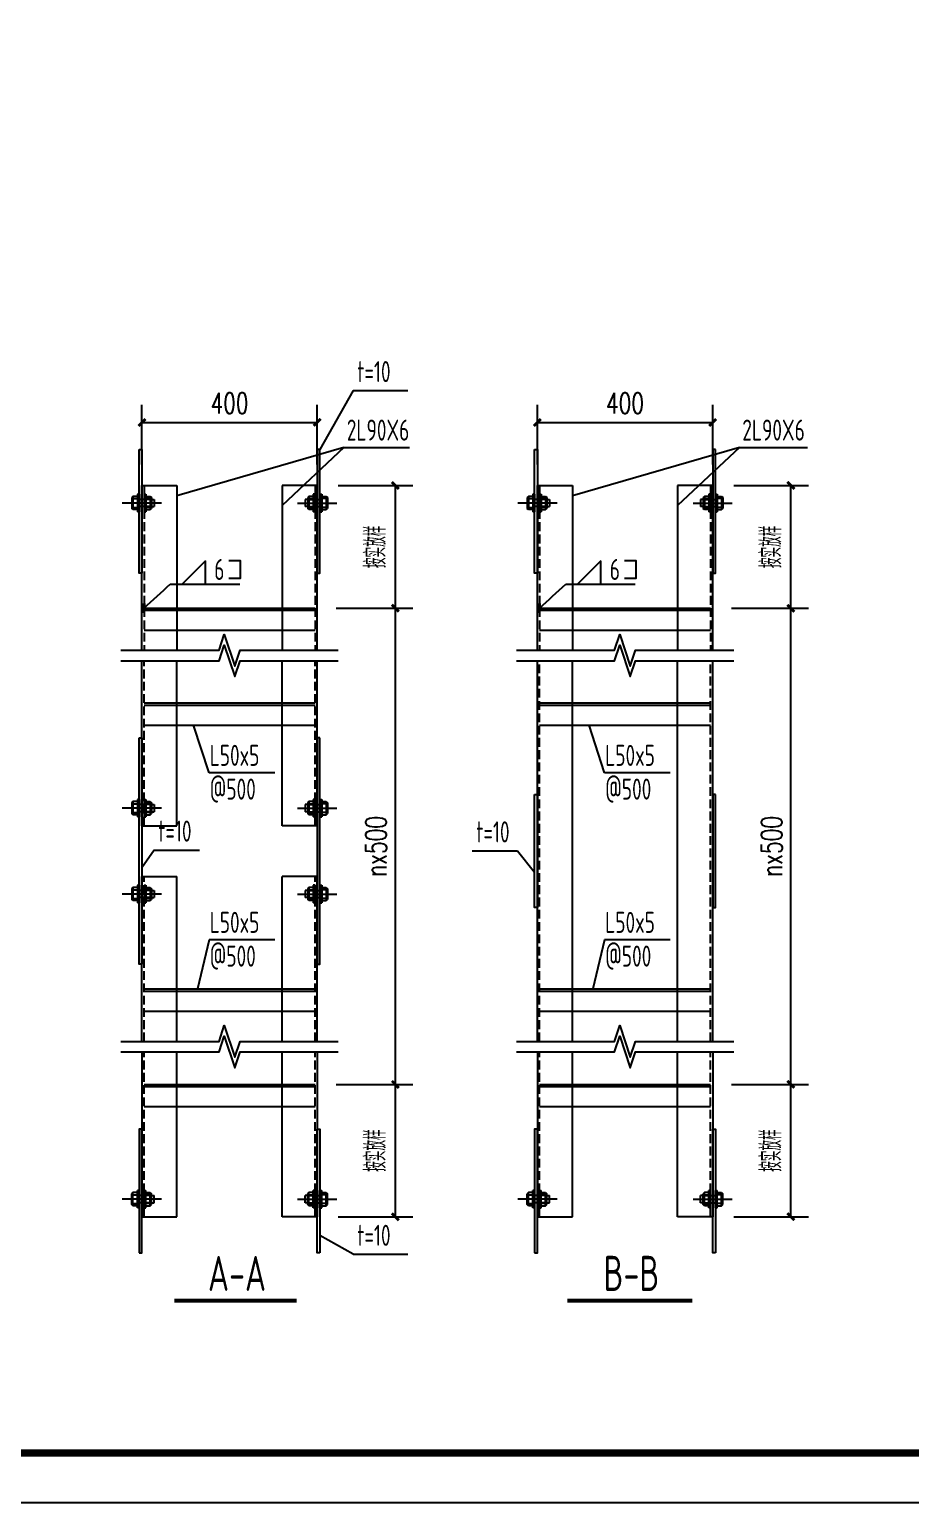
# Model space of a CAD drawing. Extents: x -33967 to 1773478, y -1022458 to -784650.
# Drawn here: x 1042812 to 1067948, y -1022458 to -980458 of the extents above; entities that cross this region are included whole.
import ezdxf
from ezdxf.enums import TextEntityAlignment as Align

# ---------------------------------------------------------------- set-up
doc = ezdxf.new("R2010")
doc.units = 0
doc.header["$LTSCALE"] = 1000
doc.header["$MEASUREMENT"] = 0
doc.linetypes.add('DASH', pattern=[0.35, 0.25, -0.1])
doc.linetypes.add('DOTE', pattern=[2.42, 2, -0.2, 0.02, -0.2])
for name, color, linetype in [('AXIS', 3, 'Continuous'), ('DOTE', 1, 'DOTE'), ('PUB_TITLE', 4, 'Continuous'), ('PZ', 202, 'Continuous'), ('SC', 3, 'Continuous'), ('TEXT', 7, 'Continuous')]:
    doc.layers.add(name, color=color, linetype=linetype)
doc.styles.add('_TCH_DIM_T3', font='SIMPLEX', dxfattribs={"width": 0.705882, "bigfont": 'GBCBIG'})
doc.styles.add('TSSD_Dimension', font='Tssdeng.shx', dxfattribs={"width": 0.8, "bigfont": 'hztxt.shx'})
doc.styles.add('TSSD_Label', font='tssdeng.shx', dxfattribs={"width": 0.7, "bigfont": 'hztxt.shx'})
doc.dimstyles.new('TCH-200-10', dxfattribs={"dimtxt": 595, "dimasz": 200, "dimexe": 500, "dimexo": 600, "dimgap": 252.5, "dimtad": 1, "dimdec": 0, "dimlfac": 0.1, "dimzin": 0, "dimdsep": 46, "dimtxsty": '_TCH_DIM_T3', "dimblk": 'ARCHTICK', "dimcen": 0.09, "dimclrd": 124, "dimclre": 124, "dimclrt": 7, "dimazin": 2, "dimtfac": 1, "dimtdec": 0, "dimtix": 1, "dimtmove": 2, "dimatfit": 3, "dimfxl": 1, "dimtolj": 1, "dimtzin": 0, "dimarcsym": 0})
doc.dimstyles.new('TSSD_200_200', dxfattribs={"dimtxt": 600, "dimasz": 200, "dimexe": 200, "dimexo": 500, "dimgap": 200, "dimtad": 1, "dimdec": 0, "dimzin": 0, "dimdsep": 46, "dimtxsty": 'TSSD_Dimension', "dimblk": 'ARCHTICK', "dimcen": 0, "dimdle": 200, "dimclrt": 7, "dimadec": 0, "dimazin": 0, "dimtfac": 1, "dimtdec": 0, "dimtix": 1, "dimtmove": 2, "dimatfit": 3, "dimldrblk": 'ARCHTICK', "dimfxl": 1, "dimtolj": 1, "dimtzin": 0, "dimarcsym": 0})

# ---------------------------------------------------------------- blocks, each defined once
blk = doc.blocks.new('_ArchTick')
at = {"color": 0, "linetype": 'ByBlock', "const_width": 0.4}
blk.add_lwpolyline([(-0.5, -0.5), (0.5, 0.5)], dxfattribs=at)
blk = doc.blocks.new('*D267')
at = {"layer": 'AXIS', "color": 124, "lineweight": -2, "transparency": 16777216}
for p, q in [((1051560, -1010536), (1053751, -1010536)), ((1053251, -1014310), (1053251, -1010536)), ((1051620, -1014310), (1053751, -1014310))]:
    blk.add_line(p, q, dxfattribs=at)
at = {"layer": 'Defpoints', "color": 0, "transparency": 16777216}
for p in [(1050960, -1010536), (1053251, -1010536), (1051020, -1014310)]:
    blk.add_point(p, dxfattribs=at)
at = {"layer": 'AXIS', "color": 124, "lineweight": -2, "transparency": 16777216, "xscale": 200, "yscale": 200, "zscale": 200}
for p, rotation in [((1053251, -1010536), 90), ((1053251, -1014310), 270)]:
    blk.add_blockref('_ArchTick', p, dxfattribs=dict(at, rotation=rotation))
at = {"layer": 'AXIS', "color": 7, "transparency": 16777216, "insert": (1052681, -1012423), "char_height": 595, "attachment_point": 5, "rotation": 90, "style": '_TCH_DIM_T3'}
blk.add_mtext('\\A1;按实放样', dxfattribs=at)
blk = doc.blocks.new('*D268')
at = {"layer": 'AXIS', "color": 124, "lineweight": -2, "transparency": 16777216}
for p, q in [((1051560, -996960), (1053751, -996960)), ((1053251, -1010536), (1053251, -996960)), ((1051560, -1010536), (1053751, -1010536))]:
    blk.add_line(p, q, dxfattribs=at)
at = {"layer": 'Defpoints', "color": 0, "transparency": 16777216}
for p in [(1050960, -996960), (1053251, -996960), (1050960, -1010536)]:
    blk.add_point(p, dxfattribs=at)
at = {"layer": 'AXIS', "color": 124, "lineweight": -2, "transparency": 16777216, "xscale": 200, "yscale": 200, "zscale": 200}
for p, rotation in [((1053251, -996960), 90), ((1053251, -1010536), 270)]:
    blk.add_blockref('_ArchTick', p, dxfattribs=dict(at, rotation=rotation))
at = {"layer": 'AXIS', "color": 7, "transparency": 16777216, "insert": (1052701, -1003748), "char_height": 595, "attachment_point": 5, "rotation": 90, "style": '_TCH_DIM_T3'}
blk.add_mtext('\\A1;nx500', dxfattribs=at)
blk = doc.blocks.new('*D269')
at = {"layer": 'AXIS', "color": 124, "lineweight": -2, "transparency": 16777216}
for p, q in [((1051620, -993460), (1053751, -993460)), ((1053251, -996960), (1053251, -993460)), ((1051560, -996960), (1053751, -996960))]:
    blk.add_line(p, q, dxfattribs=at)
at = {"layer": 'Defpoints', "color": 0, "transparency": 16777216}
for p in [(1051020, -993460), (1053251, -993460), (1050960, -996960)]:
    blk.add_point(p, dxfattribs=at)
at = {"layer": 'AXIS', "color": 124, "lineweight": -2, "transparency": 16777216, "xscale": 200, "yscale": 200, "zscale": 200}
for p, rotation in [((1053251, -993460), 90), ((1053251, -996960), 270)]:
    blk.add_blockref('_ArchTick', p, dxfattribs=dict(at, rotation=rotation))
at = {"layer": 'AXIS', "color": 7, "transparency": 16777216, "insert": (1052681, -995210), "char_height": 595, "width": 1752.3, "attachment_point": 5, "rotation": 90, "style": '_TCH_DIM_T3'}
blk.add_mtext('\\A1;按实放样', dxfattribs=at)
blk = doc.blocks.new('*D270')
at = {"layer": 'AXIS', "color": 124, "lineweight": -2, "transparency": 16777216}
for p, q in [((1046020, -992860), (1046020, -991164)), ((1051020, -992860), (1051020, -991164)), ((1046020, -991664), (1051020, -991664))]:
    blk.add_line(p, q, dxfattribs=at)
at = {"layer": 'Defpoints', "color": 0, "transparency": 16777216}
for p in [(1051020, -991664), (1046020, -993460), (1051020, -993460)]:
    blk.add_point(p, dxfattribs=at)
at = {"layer": 'AXIS', "color": 124, "lineweight": -2, "transparency": 16777216, "xscale": 200, "yscale": 200, "zscale": 200, "rotation": 180}
blk.add_blockref('_ArchTick', (1046020, -991664), dxfattribs=at)
at = {"layer": 'AXIS', "color": 124, "lineweight": -2, "transparency": 16777216, "xscale": 200, "yscale": 200, "zscale": 200}
blk.add_blockref('_ArchTick', (1051020, -991664), dxfattribs=at)
at = {"layer": 'AXIS', "color": 7, "transparency": 16777216, "insert": (1048520, -991114), "char_height": 595, "attachment_point": 5, "style": '_TCH_DIM_T3'}
blk.add_mtext('\\A1;400', dxfattribs=at)
blk = doc.blocks.new('*D271')
at = {"layer": 'AXIS', "color": 124, "lineweight": -2, "transparency": 16777216}
for p, q in [((1062843, -1010536), (1065034, -1010536)), ((1064534, -1014310), (1064534, -1010536)), ((1062903, -1014310), (1065034, -1014310))]:
    blk.add_line(p, q, dxfattribs=at)
at = {"layer": 'Defpoints', "color": 0, "transparency": 16777216}
for p in [(1062243, -1010536), (1064534, -1010536), (1062303, -1014310)]:
    blk.add_point(p, dxfattribs=at)
at = {"layer": 'AXIS', "color": 124, "lineweight": -2, "transparency": 16777216, "xscale": 200, "yscale": 200, "zscale": 200}
for p, rotation in [((1064534, -1010536), 90), ((1064534, -1014310), 270)]:
    blk.add_blockref('_ArchTick', p, dxfattribs=dict(at, rotation=rotation))
at = {"layer": 'AXIS', "color": 7, "transparency": 16777216, "insert": (1063964, -1012423), "char_height": 595, "attachment_point": 5, "rotation": 90, "style": '_TCH_DIM_T3'}
blk.add_mtext('\\A1;按实放样', dxfattribs=at)
blk = doc.blocks.new('*D272')
at = {"layer": 'AXIS', "color": 124, "lineweight": -2, "transparency": 16777216}
for p, q in [((1062843, -996960), (1065034, -996960)), ((1064534, -1010536), (1064534, -996960)), ((1062843, -1010536), (1065034, -1010536))]:
    blk.add_line(p, q, dxfattribs=at)
at = {"layer": 'Defpoints', "color": 0, "transparency": 16777216}
for p in [(1062243, -996960), (1064534, -996960), (1062243, -1010536)]:
    blk.add_point(p, dxfattribs=at)
at = {"layer": 'AXIS', "color": 124, "lineweight": -2, "transparency": 16777216, "xscale": 200, "yscale": 200, "zscale": 200}
for p, rotation in [((1064534, -996960), 90), ((1064534, -1010536), 270)]:
    blk.add_blockref('_ArchTick', p, dxfattribs=dict(at, rotation=rotation))
at = {"layer": 'AXIS', "color": 7, "transparency": 16777216, "insert": (1063984, -1003748), "char_height": 595, "attachment_point": 5, "rotation": 90, "style": '_TCH_DIM_T3'}
blk.add_mtext('\\A1;nx500', dxfattribs=at)
blk = doc.blocks.new('*D273')
at = {"layer": 'AXIS', "color": 124, "lineweight": -2, "transparency": 16777216}
for p, q in [((1062903, -993460), (1065034, -993460)), ((1064534, -996960), (1064534, -993460)), ((1062843, -996960), (1065034, -996960))]:
    blk.add_line(p, q, dxfattribs=at)
at = {"layer": 'Defpoints', "color": 0, "transparency": 16777216}
for p in [(1062303, -993460), (1064534, -993460), (1062243, -996960)]:
    blk.add_point(p, dxfattribs=at)
at = {"layer": 'AXIS', "color": 124, "lineweight": -2, "transparency": 16777216, "xscale": 200, "yscale": 200, "zscale": 200}
for p, rotation in [((1064534, -993460), 90), ((1064534, -996960), 270)]:
    blk.add_blockref('_ArchTick', p, dxfattribs=dict(at, rotation=rotation))
at = {"layer": 'AXIS', "color": 7, "transparency": 16777216, "insert": (1063964, -995210), "char_height": 595, "width": 1752.3, "attachment_point": 5, "rotation": 90, "style": '_TCH_DIM_T3'}
blk.add_mtext('\\A1;按实放样', dxfattribs=at)
blk = doc.blocks.new('*D274')
at = {"layer": 'AXIS', "color": 124, "lineweight": -2, "transparency": 16777216}
for p, q in [((1057303, -992860), (1057303, -991164)), ((1062303, -992860), (1062303, -991164)), ((1057303, -991664), (1062303, -991664))]:
    blk.add_line(p, q, dxfattribs=at)
at = {"layer": 'Defpoints', "color": 0, "transparency": 16777216}
for p in [(1062303, -991664), (1057303, -993460), (1062303, -993460)]:
    blk.add_point(p, dxfattribs=at)
at = {"layer": 'AXIS', "color": 124, "lineweight": -2, "transparency": 16777216, "xscale": 200, "yscale": 200, "zscale": 200, "rotation": 180}
blk.add_blockref('_ArchTick', (1057303, -991664), dxfattribs=at)
at = {"layer": 'AXIS', "color": 124, "lineweight": -2, "transparency": 16777216, "xscale": 200, "yscale": 200, "zscale": 200}
blk.add_blockref('_ArchTick', (1062303, -991664), dxfattribs=at)
at = {"layer": 'AXIS', "color": 7, "transparency": 16777216, "insert": (1059803, -991114), "char_height": 595, "attachment_point": 5, "style": '_TCH_DIM_T3'}
blk.add_mtext('\\A1;400', dxfattribs=at)

msp = doc.modelspace()

# ---------------------------------------------------------------- linework, layer by layer
at = {"color": 3, "const_width": 117.6}
for points in [[(1046941.5, -1016703.7), (1050437, -1016703.7)], [(1058152.7, -1016703.7), (1061719.9, -1016703.7)]]:
    msp.add_lwpolyline(points, dxfattribs=at)
at = {"layer": 'AXIS'}
for p, q in [((1052046.3, -990753.5), (1051100.3, -992435)), ((1052046.3, -990753.5), (1053610, -990753.5)), ((1051783.7, -992380.2), (1047020.3, -993755.6)), ((1051783.7, -992380.2), (1050020.3, -994033)), ((1051783.7, -992380.2), (1053658.1, -992380.2)), ((1063066.6, -992380.2), (1058303.2, -993755.6)), ((1063066.6, -992380.2), (1061303.2, -994033)), ((1063066.6, -992380.2), (1065009.1, -992380.2)), ((1045890.3, -993709.9), (1045890.3, -994209.9)), ((1045940.3, -993709.9), (1045890.3, -993709.9)), ((1045940.3, -993709.9), (1045940.3, -994209.9)), ((1046080.3, -993709.9), (1046130.3, -993709.9)), ((1046080.3, -993709.9), (1046080.3, -994209.9)), ((1046130.3, -993709.9), (1046130.3, -994209.9)), ((1050910.3, -993709.9), (1050910.3, -994209.9)), ((1050960.3, -993709.9), (1050910.3, -993709.9)), ((1050960.3, -993709.9), (1050960.3, -994209.9)), ((1051100.3, -993709.9), (1051150.3, -993709.9)), ((1051100.3, -993709.9), (1051100.3, -994209.9)), ((1051150.3, -993709.9), (1051150.3, -994209.9)), ((1057173.2, -993709.9), (1057173.2, -994209.9)), ((1057223.2, -993709.9), (1057173.2, -993709.9)), ((1057223.2, -993709.9), (1057223.2, -994209.9)), ((1057363.2, -993709.9), (1057413.2, -993709.9)), ((1057363.2, -993709.9), (1057363.2, -994209.9)), ((1057413.2, -993709.9), (1057413.2, -994209.9)), ((1062193.2, -993709.9), (1062193.2, -994209.9)), ((1062243.2, -993709.9), (1062193.2, -993709.9)), ((1062243.2, -993709.9), (1062243.2, -994209.9)), ((1062383.2, -993709.9), (1062433.2, -993709.9)), ((1062383.2, -993709.9), (1062383.2, -994209.9)), ((1062433.2, -993709.9), (1062433.2, -994209.9)), ((1045765.3, -993772.4), (1045729.9, -993807.7)), ((1045729.9, -993807.7), (1045729.9, -994112)), ((1045765.3, -994147.4), (1045729.9, -994112)), ((1045765.3, -993772.4), (1045765.3, -994147.4)), ((1045890.3, -993772.4), (1045765.3, -993772.4)), ((1045765.3, -993834.9), (1045890.3, -993834.9)), ((1045765.3, -994084.9), (1045890.3, -994084.9)), ((1046290.6, -993857.7), (1045890.3, -993857.7)), ((1046290.6, -994062), (1045890.3, -994062)), ((1046130.3, -993772.4), (1046255.3, -993772.4)), ((1046255.3, -993834.9), (1046130.3, -993834.9)), ((1046255.3, -994084.9), (1046130.3, -994084.9)), ((1046255.3, -993772.4), (1046290.6, -993807.7)), ((1046255.3, -993772.4), (1046255.3, -994147.4)), ((1046255.3, -994147.4), (1046290.6, -994112)), ((1046290.6, -993807.7), (1046290.6, -994112)), ((1046290.6, -993857.7), (1046365.6, -993857.7)), ((1046290.6, -994062), (1046365.6, -994062)), ((1046365.6, -993857.7), (1046365.6, -994062)), ((1050674.9, -993857.7), (1050674.9, -994062)), ((1050749.9, -993857.7), (1050674.9, -993857.7)), ((1050749.9, -994062), (1050674.9, -994062)), ((1050785.3, -993772.4), (1050749.9, -993807.7)), ((1050749.9, -993807.7), (1050749.9, -994112)), ((1050749.9, -993857.7), (1051150.3, -993857.7)), ((1050749.9, -994062), (1051150.3, -994062)), ((1050785.3, -994147.4), (1050749.9, -994112)), ((1050785.3, -993772.4), (1050785.3, -994147.4)), ((1050910.3, -993772.4), (1050785.3, -993772.4)), ((1050785.3, -993834.9), (1050910.3, -993834.9)), ((1050785.3, -994084.9), (1050910.3, -994084.9)), ((1051150.3, -993772.4), (1051275.3, -993772.4)), ((1051275.3, -993834.9), (1051150.3, -993834.9)), ((1051275.3, -994084.9), (1051150.3, -994084.9)), ((1051275.3, -993772.4), (1051310.6, -993807.7)), ((1051275.3, -993772.4), (1051275.3, -994147.4)), ((1051275.3, -994147.4), (1051310.6, -994112)), ((1051310.6, -993807.7), (1051310.6, -994112)), ((1057048.2, -993772.4), (1057012.9, -993807.7)), ((1057012.9, -993807.7), (1057012.9, -994112)), ((1057048.2, -994147.4), (1057012.9, -994112)), ((1057048.2, -993772.4), (1057048.2, -994147.4)), ((1057173.2, -993772.4), (1057048.2, -993772.4)), ((1057048.2, -993834.9), (1057173.2, -993834.9)), ((1057048.2, -994084.9), (1057173.2, -994084.9)), ((1057573.6, -993857.7), (1057173.2, -993857.7)), ((1057573.6, -994062), (1057173.2, -994062)), ((1057413.2, -993772.4), (1057538.2, -993772.4)), ((1057538.2, -993834.9), (1057413.2, -993834.9)), ((1057538.2, -994084.9), (1057413.2, -994084.9)), ((1057538.2, -993772.4), (1057573.6, -993807.7)), ((1057538.2, -993772.4), (1057538.2, -994147.4)), ((1057538.2, -994147.4), (1057573.6, -994112)), ((1057573.6, -993807.7), (1057573.6, -994112)), ((1057573.6, -993857.7), (1057648.6, -993857.7)), ((1057573.6, -994062), (1057648.6, -994062)), ((1057648.6, -993857.7), (1057648.6, -994062)), ((1061957.9, -993857.7), (1061957.9, -994062)), ((1062032.9, -993857.7), (1061957.9, -993857.7)), ((1062032.9, -994062), (1061957.9, -994062)), ((1062068.2, -993772.4), (1062032.9, -993807.7)), ((1062032.9, -993807.7), (1062032.9, -994112)), ((1062032.9, -993857.7), (1062433.2, -993857.7)), ((1062032.9, -994062), (1062433.2, -994062)), ((1062068.2, -994147.4), (1062032.9, -994112)), ((1062068.2, -993772.4), (1062068.2, -994147.4)), ((1062193.2, -993772.4), (1062068.2, -993772.4)), ((1062068.2, -993834.9), (1062193.2, -993834.9)), ((1062068.2, -994084.9), (1062193.2, -994084.9)), ((1062433.2, -993772.4), (1062558.2, -993772.4)), ((1062558.2, -993834.9), (1062433.2, -993834.9)), ((1062558.2, -994084.9), (1062433.2, -994084.9)), ((1062558.2, -993772.4), (1062593.6, -993807.7)), ((1062558.2, -993772.4), (1062558.2, -994147.4)), ((1062558.2, -994147.4), (1062593.6, -994112)), ((1062593.6, -993807.7), (1062593.6, -994112)), ((1045890.3, -994147.4), (1045765.3, -994147.4)), ((1045940.3, -994209.9), (1045890.3, -994209.9)), ((1046080.3, -994209.9), (1046130.3, -994209.9)), ((1046130.3, -994147.4), (1046255.3, -994147.4)), ((1050910.3, -994147.4), (1050785.3, -994147.4)), ((1050960.3, -994209.9), (1050910.3, -994209.9)), ((1051100.3, -994209.9), (1051150.3, -994209.9)), ((1051150.3, -994147.4), (1051275.3, -994147.4)), ((1057173.2, -994147.4), (1057048.2, -994147.4)), ((1057223.2, -994209.9), (1057173.2, -994209.9)), ((1057363.2, -994209.9), (1057413.2, -994209.9)), ((1057413.2, -994147.4), (1057538.2, -994147.4)), ((1062193.2, -994147.4), (1062068.2, -994147.4)), ((1062243.2, -994209.9), (1062193.2, -994209.9)), ((1062383.2, -994209.9), (1062433.2, -994209.9)), ((1062433.2, -994147.4), (1062558.2, -994147.4)), ((1047833.8, -995605.6), (1047167.2, -996272.2)), ((1047833.8, -996272.2), (1047833.8, -995605.6)), ((1059116.8, -995605.6), (1058450.1, -996272.2)), ((1059116.8, -996272.2), (1059116.8, -995605.6)), ((1046829.4, -996272.2), (1048810.3, -996272.2)), ((1058112.3, -996272.2), (1060093.2, -996272.2)), ((1047935.4, -1001654.5), (1047493.5, -1000289.9)), ((1059218.3, -1001654.5), (1058776.4, -1000289.9)), ((1049810.2, -1001654.5), (1047935.4, -1001654.5)), ((1061093.1, -1001654.5), (1059218.3, -1001654.5)), ((1045765.3, -1002472.4), (1045729.9, -1002507.7)), ((1045729.9, -1002507.7), (1045729.9, -1002812)), ((1045765.3, -1002472.4), (1045765.3, -1002847.4)), ((1045890.3, -1002472.4), (1045765.3, -1002472.4)), ((1045765.3, -1002534.9), (1045890.3, -1002534.9)), ((1045890.3, -1002409.9), (1045890.3, -1002909.9)), ((1045940.3, -1002409.9), (1045890.3, -1002409.9)), ((1045940.3, -1002409.9), (1045940.3, -1002909.9)), ((1046080.3, -1002409.9), (1046130.3, -1002409.9)), ((1046080.3, -1002409.9), (1046080.3, -1002909.9)), ((1046130.3, -1002409.9), (1046130.3, -1002909.9)), ((1046130.3, -1002472.4), (1046255.3, -1002472.4)), ((1046255.3, -1002534.9), (1046130.3, -1002534.9)), ((1046255.3, -1002472.4), (1046290.6, -1002507.7)), ((1046255.3, -1002472.4), (1046255.3, -1002847.4)), ((1046290.6, -1002507.7), (1046290.6, -1002812)), ((1050785.3, -1002472.4), (1050749.9, -1002507.7)), ((1050749.9, -1002507.7), (1050749.9, -1002812)), ((1050785.3, -1002472.4), (1050785.3, -1002847.4)), ((1050910.3, -1002472.4), (1050785.3, -1002472.4)), ((1050785.3, -1002534.9), (1050910.3, -1002534.9)), ((1050910.3, -1002409.9), (1050910.3, -1002909.9)), ((1050960.3, -1002409.9), (1050910.3, -1002409.9)), ((1050960.3, -1002409.9), (1050960.3, -1002909.9)), ((1051100.3, -1002409.9), (1051150.3, -1002409.9)), ((1051100.3, -1002409.9), (1051100.3, -1002909.9)), ((1051150.3, -1002409.9), (1051150.3, -1002909.9)), ((1051150.3, -1002472.4), (1051275.3, -1002472.4)), ((1051275.3, -1002534.9), (1051150.3, -1002534.9)), ((1051275.3, -1002472.4), (1051310.6, -1002507.7)), ((1051275.3, -1002472.4), (1051275.3, -1002847.4)), ((1051310.6, -1002507.7), (1051310.6, -1002812)), ((1045765.3, -1002847.4), (1045729.9, -1002812)), ((1045765.3, -1002784.9), (1045890.3, -1002784.9)), ((1045890.3, -1002847.4), (1045765.3, -1002847.4)), ((1046290.6, -1002557.7), (1045890.3, -1002557.7)), ((1046290.6, -1002762), (1045890.3, -1002762)), ((1045940.3, -1002909.9), (1045890.3, -1002909.9)), ((1046080.3, -1002909.9), (1046130.3, -1002909.9)), ((1046255.3, -1002784.9), (1046130.3, -1002784.9)), ((1046130.3, -1002847.4), (1046255.3, -1002847.4)), ((1046255.3, -1002847.4), (1046290.6, -1002812)), ((1046290.6, -1002557.7), (1046365.6, -1002557.7)), ((1046290.6, -1002762), (1046365.6, -1002762)), ((1046365.6, -1002557.7), (1046365.6, -1002762)), ((1050674.9, -1002557.7), (1050674.9, -1002762)), ((1050749.9, -1002557.7), (1050674.9, -1002557.7)), ((1050749.9, -1002762), (1050674.9, -1002762)), ((1050749.9, -1002557.7), (1051150.3, -1002557.7)), ((1050749.9, -1002762), (1051150.3, -1002762)), ((1050785.3, -1002847.4), (1050749.9, -1002812)), ((1050785.3, -1002784.9), (1050910.3, -1002784.9)), ((1050910.3, -1002847.4), (1050785.3, -1002847.4)), ((1050960.3, -1002909.9), (1050910.3, -1002909.9)), ((1051100.3, -1002909.9), (1051150.3, -1002909.9)), ((1051275.3, -1002784.9), (1051150.3, -1002784.9)), ((1051150.3, -1002847.4), (1051275.3, -1002847.4)), ((1051275.3, -1002847.4), (1051310.6, -1002812)), ((1046368.7, -1003854.8), (1046020.3, -1004361.5)), ((1046368.7, -1003854.8), (1047662.5, -1003854.8)), ((1055441.3, -1003877.1), (1056735, -1003877.1)), ((1056735, -1003877.1), (1057223.2, -1004482.5)), ((1045765.3, -1004922.2), (1045729.9, -1004957.6)), ((1045729.9, -1004957.6), (1045729.9, -1005261.9)), ((1045765.3, -1004922.2), (1045765.3, -1005297.2)), ((1045890.3, -1004922.2), (1045765.3, -1004922.2)), ((1045765.3, -1004984.7), (1045890.3, -1004984.7)), ((1045890.3, -1004859.7), (1045890.3, -1005359.7)), ((1045940.3, -1004859.7), (1045890.3, -1004859.7)), ((1046290.6, -1005007.6), (1045890.3, -1005007.6)), ((1045940.3, -1004859.7), (1045940.3, -1005359.7)), ((1046080.3, -1004859.7), (1046130.3, -1004859.7)), ((1046080.3, -1004859.7), (1046080.3, -1005359.7)), ((1046130.3, -1004859.7), (1046130.3, -1005359.7)), ((1046130.3, -1004922.2), (1046255.3, -1004922.2)), ((1046255.3, -1004984.7), (1046130.3, -1004984.7)), ((1046255.3, -1004922.2), (1046290.6, -1004957.6)), ((1046255.3, -1004922.2), (1046255.3, -1005297.2)), ((1046290.6, -1004957.6), (1046290.6, -1005261.9)), ((1046290.6, -1005007.6), (1046365.6, -1005007.6)), ((1046365.6, -1005007.6), (1046365.6, -1005211.9)), ((1050674.9, -1005007.6), (1050674.9, -1005211.9)), ((1050749.9, -1005007.6), (1050674.9, -1005007.6)), ((1050785.3, -1004922.2), (1050749.9, -1004957.6)), ((1050749.9, -1004957.6), (1050749.9, -1005261.9)), ((1050749.9, -1005007.6), (1051150.3, -1005007.6)), ((1050785.3, -1004922.2), (1050785.3, -1005297.2)), ((1050910.3, -1004922.2), (1050785.3, -1004922.2)), ((1050785.3, -1004984.7), (1050910.3, -1004984.7)), ((1050910.3, -1004859.7), (1050910.3, -1005359.7)), ((1050960.3, -1004859.7), (1050910.3, -1004859.7)), ((1050960.3, -1004859.7), (1050960.3, -1005359.7)), ((1051100.3, -1004859.7), (1051150.3, -1004859.7)), ((1051100.3, -1004859.7), (1051100.3, -1005359.7)), ((1051150.3, -1004859.7), (1051150.3, -1005359.7)), ((1051150.3, -1004922.2), (1051275.3, -1004922.2)), ((1051275.3, -1004984.7), (1051150.3, -1004984.7)), ((1051275.3, -1004922.2), (1051310.6, -1004957.6)), ((1051275.3, -1004922.2), (1051275.3, -1005297.2)), ((1051310.6, -1004957.6), (1051310.6, -1005261.9)), ((1045765.3, -1005297.2), (1045729.9, -1005261.9)), ((1045765.3, -1005234.7), (1045890.3, -1005234.7)), ((1045890.3, -1005297.2), (1045765.3, -1005297.2)), ((1046290.6, -1005211.9), (1045890.3, -1005211.9)), ((1045940.3, -1005359.7), (1045890.3, -1005359.7)), ((1046080.3, -1005359.7), (1046130.3, -1005359.7)), ((1046255.3, -1005234.7), (1046130.3, -1005234.7)), ((1046130.3, -1005297.2), (1046255.3, -1005297.2)), ((1046255.3, -1005297.2), (1046290.6, -1005261.9)), ((1046290.6, -1005211.9), (1046365.6, -1005211.9)), ((1050749.9, -1005211.9), (1050674.9, -1005211.9)), ((1050749.9, -1005211.9), (1051150.3, -1005211.9)), ((1050785.3, -1005297.2), (1050749.9, -1005261.9)), ((1050785.3, -1005234.7), (1050910.3, -1005234.7)), ((1050910.3, -1005297.2), (1050785.3, -1005297.2)), ((1050960.3, -1005359.7), (1050910.3, -1005359.7)), ((1051100.3, -1005359.7), (1051150.3, -1005359.7)), ((1051275.3, -1005234.7), (1051150.3, -1005234.7)), ((1051150.3, -1005297.2), (1051275.3, -1005297.2)), ((1051275.3, -1005297.2), (1051310.6, -1005261.9)), ((1047935.4, -1006416), (1047603.1, -1007814.5)), ((1049810.2, -1006416), (1047935.4, -1006416)), ((1059218.3, -1006416), (1058886, -1007814.5)), ((1061093.1, -1006416), (1059218.3, -1006416)), ((1045765.3, -1013622.2), (1045729.9, -1013657.6)), ((1045729.9, -1013961.9), (1045729.9, -1013657.6)), ((1045765.3, -1013997.2), (1045765.3, -1013622.2)), ((1045890.3, -1013622.2), (1045765.3, -1013622.2)), ((1045765.3, -1013684.7), (1045890.3, -1013684.7)), ((1045890.3, -1014059.7), (1045890.3, -1013559.7)), ((1045940.3, -1013559.7), (1045890.3, -1013559.7)), ((1046290.6, -1013707.6), (1045890.3, -1013707.6)), ((1045940.3, -1014059.7), (1045940.3, -1013559.7)), ((1046080.3, -1013559.7), (1046130.3, -1013559.7)), ((1046080.3, -1014059.7), (1046080.3, -1013559.7)), ((1046130.3, -1014059.7), (1046130.3, -1013559.7)), ((1046130.3, -1013622.2), (1046255.3, -1013622.2)), ((1046255.3, -1013684.7), (1046130.3, -1013684.7)), ((1046255.3, -1013622.2), (1046290.6, -1013657.6)), ((1046255.3, -1013997.2), (1046255.3, -1013622.2)), ((1046290.6, -1013961.9), (1046290.6, -1013657.6)), ((1046290.6, -1013707.6), (1046365.6, -1013707.6)), ((1046365.6, -1013911.9), (1046365.6, -1013707.6)), ((1050674.9, -1013911.9), (1050674.9, -1013707.6)), ((1050749.9, -1013707.6), (1050674.9, -1013707.6)), ((1050785.3, -1013622.2), (1050749.9, -1013657.6)), ((1050749.9, -1013961.9), (1050749.9, -1013657.6)), ((1050749.9, -1013707.6), (1051150.3, -1013707.6)), ((1050785.3, -1013997.2), (1050785.3, -1013622.2)), ((1050910.3, -1013622.2), (1050785.3, -1013622.2)), ((1050785.3, -1013684.7), (1050910.3, -1013684.7)), ((1050910.3, -1014059.7), (1050910.3, -1013559.7)), ((1050960.3, -1013559.7), (1050910.3, -1013559.7)), ((1050960.3, -1014059.7), (1050960.3, -1013559.7)), ((1051100.3, -1013559.7), (1051150.3, -1013559.7)), ((1051100.3, -1014059.7), (1051100.3, -1013559.7)), ((1051150.3, -1014059.7), (1051150.3, -1013559.7)), ((1051150.3, -1013622.2), (1051275.3, -1013622.2)), ((1051275.3, -1013684.7), (1051150.3, -1013684.7)), ((1051275.3, -1013622.2), (1051310.6, -1013657.6)), ((1051275.3, -1013997.2), (1051275.3, -1013622.2)), ((1051310.6, -1013961.9), (1051310.6, -1013657.6)), ((1057048.2, -1013622.2), (1057012.9, -1013657.6)), ((1057012.9, -1013961.9), (1057012.9, -1013657.6)), ((1057048.2, -1013997.2), (1057048.2, -1013622.2)), ((1057173.2, -1013622.2), (1057048.2, -1013622.2)), ((1057048.2, -1013684.7), (1057173.2, -1013684.7)), ((1057173.2, -1014059.7), (1057173.2, -1013559.7)), ((1057223.2, -1013559.7), (1057173.2, -1013559.7)), ((1057573.6, -1013707.6), (1057173.2, -1013707.6)), ((1057223.2, -1014059.7), (1057223.2, -1013559.7)), ((1057363.2, -1013559.7), (1057413.2, -1013559.7)), ((1057363.2, -1014059.7), (1057363.2, -1013559.7)), ((1057413.2, -1014059.7), (1057413.2, -1013559.7)), ((1057413.2, -1013622.2), (1057538.2, -1013622.2)), ((1057538.2, -1013684.7), (1057413.2, -1013684.7)), ((1057538.2, -1013622.2), (1057573.6, -1013657.6)), ((1057538.2, -1013997.2), (1057538.2, -1013622.2)), ((1057573.6, -1013961.9), (1057573.6, -1013657.6)), ((1057573.6, -1013707.6), (1057648.6, -1013707.6)), ((1057648.6, -1013911.9), (1057648.6, -1013707.6)), ((1061957.9, -1013911.9), (1061957.9, -1013707.6)), ((1062032.9, -1013707.6), (1061957.9, -1013707.6)), ((1062068.2, -1013622.2), (1062032.9, -1013657.6)), ((1062032.9, -1013961.9), (1062032.9, -1013657.6)), ((1062032.9, -1013707.6), (1062433.2, -1013707.6)), ((1062068.2, -1013997.2), (1062068.2, -1013622.2)), ((1062193.2, -1013622.2), (1062068.2, -1013622.2)), ((1062068.2, -1013684.7), (1062193.2, -1013684.7)), ((1062193.2, -1014059.7), (1062193.2, -1013559.7)), ((1062243.2, -1013559.7), (1062193.2, -1013559.7)), ((1062243.2, -1014059.7), (1062243.2, -1013559.7)), ((1062383.2, -1013559.7), (1062433.2, -1013559.7)), ((1062383.2, -1014059.7), (1062383.2, -1013559.7)), ((1062433.2, -1014059.7), (1062433.2, -1013559.7)), ((1062433.2, -1013622.2), (1062558.2, -1013622.2)), ((1062558.2, -1013684.7), (1062433.2, -1013684.7)), ((1062558.2, -1013622.2), (1062593.6, -1013657.6)), ((1062558.2, -1013997.2), (1062558.2, -1013622.2)), ((1062593.6, -1013961.9), (1062593.6, -1013657.6)), ((1045765.3, -1013997.2), (1045729.9, -1013961.9)), ((1045765.3, -1013934.7), (1045890.3, -1013934.7)), ((1045890.3, -1013997.2), (1045765.3, -1013997.2)), ((1046290.6, -1013911.9), (1045890.3, -1013911.9)), ((1045940.3, -1014059.7), (1045890.3, -1014059.7)), ((1046080.3, -1014059.7), (1046130.3, -1014059.7)), ((1046255.3, -1013934.7), (1046130.3, -1013934.7)), ((1046130.3, -1013997.2), (1046255.3, -1013997.2)), ((1046255.3, -1013997.2), (1046290.6, -1013961.9)), ((1046290.6, -1013911.9), (1046365.6, -1013911.9)), ((1050749.9, -1013911.9), (1050674.9, -1013911.9)), ((1050749.9, -1013911.9), (1051150.3, -1013911.9)), ((1050785.3, -1013997.2), (1050749.9, -1013961.9)), ((1050785.3, -1013934.7), (1050910.3, -1013934.7)), ((1050910.3, -1013997.2), (1050785.3, -1013997.2)), ((1050960.3, -1014059.7), (1050910.3, -1014059.7)), ((1051100.3, -1014059.7), (1051150.3, -1014059.7)), ((1051275.3, -1013934.7), (1051150.3, -1013934.7)), ((1051150.3, -1013997.2), (1051275.3, -1013997.2)), ((1051275.3, -1013997.2), (1051310.6, -1013961.9)), ((1057048.2, -1013997.2), (1057012.9, -1013961.9)), ((1057048.2, -1013934.7), (1057173.2, -1013934.7)), ((1057173.2, -1013997.2), (1057048.2, -1013997.2)), ((1057573.6, -1013911.9), (1057173.2, -1013911.9)), ((1057223.2, -1014059.7), (1057173.2, -1014059.7)), ((1057363.2, -1014059.7), (1057413.2, -1014059.7)), ((1057538.2, -1013934.7), (1057413.2, -1013934.7)), ((1057413.2, -1013997.2), (1057538.2, -1013997.2)), ((1057538.2, -1013997.2), (1057573.6, -1013961.9)), ((1057573.6, -1013911.9), (1057648.6, -1013911.9)), ((1062032.9, -1013911.9), (1061957.9, -1013911.9)), ((1062032.9, -1013911.9), (1062433.2, -1013911.9)), ((1062068.2, -1013997.2), (1062032.9, -1013961.9)), ((1062068.2, -1013934.7), (1062193.2, -1013934.7)), ((1062193.2, -1013997.2), (1062068.2, -1013997.2)), ((1062243.2, -1014059.7), (1062193.2, -1014059.7)), ((1062383.2, -1014059.7), (1062433.2, -1014059.7)), ((1062558.2, -1013934.7), (1062433.2, -1013934.7)), ((1062433.2, -1013997.2), (1062558.2, -1013997.2)), ((1062558.2, -1013997.2), (1062593.6, -1013961.9)), ((1052046.3, -1015378.8), (1051100.3, -1014842)), ((1052046.3, -1015378.8), (1053610, -1015378.8))]:
    msp.add_line(p, q, dxfattribs=at)
for points in [[(1048500.5, -996105.6), (1048833.8, -996105.6), (1048833.8, -995605.6), (1048500.5, -995605.6)], [(1059783.4, -996105.6), (1060116.8, -996105.6), (1060116.8, -995605.6), (1059783.4, -995605.6)], [(1045420.3, -998159.9), (1048220.3, -998159.9), (1048370.3, -997709.9), (1048670.3, -998609.9), (1048820.3, -998159.9), (1051620.3, -998159.9)], [(1056703.2, -998159.9), (1059503.2, -998159.9), (1059653.2, -997709.9), (1059953.2, -998609.9), (1060103.2, -998159.9), (1062903.2, -998159.9)], [(1045420.3, -998459.9), (1048220.3, -998459.9), (1048370.3, -998009.9), (1048670.3, -998909.9), (1048820.3, -998459.9), (1051620.3, -998459.9)], [(1056703.2, -998459.9), (1059503.2, -998459.9), (1059653.2, -998009.9), (1059953.2, -998909.9), (1060103.2, -998459.9), (1062903.2, -998459.9)], [(1045420.3, -1009309.7), (1048220.3, -1009309.7), (1048370.3, -1008859.7), (1048670.3, -1009759.7), (1048820.3, -1009309.7), (1051620.3, -1009309.7)], [(1045420.3, -1009609.7), (1048220.3, -1009609.7), (1048370.3, -1009159.7), (1048670.3, -1010059.7), (1048820.3, -1009609.7), (1051620.3, -1009609.7)], [(1056703.2, -1009309.7), (1059503.2, -1009309.7), (1059653.2, -1008859.7), (1059953.2, -1009759.7), (1060103.2, -1009309.7), (1062903.2, -1009309.7)], [(1056703.2, -1009609.7), (1059503.2, -1009609.7), (1059653.2, -1009159.7), (1059953.2, -1010059.7), (1060103.2, -1009609.7), (1062903.2, -1009609.7)]]:
    msp.add_lwpolyline(points, dxfattribs=at)
at = {"layer": 'DOTE'}
for p, q in [((1046580.3, -993959.9), (1045460.3, -993959.9)), ((1050460.3, -993959.9), (1051580.3, -993959.9)), ((1057863.2, -993959.9), (1056743.2, -993959.9)), ((1061743.2, -993959.9), (1062863.2, -993959.9)), ((1046580.3, -1002659.9), (1045460.3, -1002659.9)), ((1050460.3, -1002659.9), (1051580.3, -1002659.9)), ((1046580.3, -1005109.7), (1045460.3, -1005109.7)), ((1050460.3, -1005109.7), (1051580.3, -1005109.7)), ((1046580.3, -1013809.7), (1045460.3, -1013809.7)), ((1050460.3, -1013809.7), (1051580.3, -1013809.7)), ((1057863.2, -1013809.7), (1056743.2, -1013809.7)), ((1061743.2, -1013809.7), (1062863.2, -1013809.7))]:
    msp.add_line(p, q, dxfattribs=at)
at = {"layer": 'PUB_TITLE'}
msp.add_lwpolyline([(1012492.1, -1022458.4), (1131292.1, -1022458.4), (1131292.1, -938458.4), (1012492.1, -938458.4)], close=True, dxfattribs=at)
at = {"layer": 'PUB_TITLE', "const_width": 212.1}
msp.add_lwpolyline([(1015312.4, -1021044.2), (1015312.4, -939872.6), (1129292.1, -939872.6), (1129292.1, -1021044.2)], close=True, dxfattribs=at)
at = {"layer": 'PZ'}
for points in [[(1045940.3, -992435), (1046020.3, -992435), (1046020.3, -995959.9), (1045940.3, -995959.9)], [(1051100.3, -992435), (1051020.3, -992435), (1051020.3, -995959.9), (1051100.3, -995959.9)], [(1057223.2, -992435), (1057303.2, -992435), (1057303.2, -995959.9), (1057223.2, -995959.9)], [(1062383.2, -992435), (1062303.2, -992435), (1062303.2, -995959.9), (1062383.2, -995959.9)], [(1045940.3, -1000659.9), (1046020.3, -1000659.9), (1046020.3, -1007109.7), (1045940.3, -1007109.7)], [(1051100.3, -1000659.9), (1051020.3, -1000659.9), (1051020.3, -1007109.7), (1051100.3, -1007109.7)], [(1057223.2, -1002272.3), (1057303.2, -1002272.3), (1057303.2, -1005497.3), (1057223.2, -1005497.3)], [(1062383.2, -1002272.3), (1062303.2, -1002272.3), (1062303.2, -1005497.3), (1062383.2, -1005497.3)], [(1045940.3, -1015334.6), (1046020.3, -1015334.6), (1046020.3, -1011809.7), (1045940.3, -1011809.7)], [(1051100.3, -1015334.6), (1051020.3, -1015334.6), (1051020.3, -1011809.7), (1051100.3, -1011809.7)], [(1057223.2, -1015334.6), (1057303.2, -1015334.6), (1057303.2, -1011809.7), (1057223.2, -1011809.7)], [(1062383.2, -1015334.6), (1062303.2, -1015334.6), (1062303.2, -1011809.7), (1062383.2, -1011809.7)]]:
    msp.add_lwpolyline(points, close=True, dxfattribs=at)
at = {"layer": 'SC'}
for p, q in [((1046020.3, -993459.9), (1047020.3, -993459.9)), ((1046020.3, -998159.9), (1046020.3, -993459.9)), ((1047020.3, -993459.9), (1047020.3, -998159.9)), ((1050020.3, -993459.9), (1050020.3, -998159.9)), ((1051020.3, -993459.9), (1050020.3, -993459.9)), ((1051020.3, -998159.9), (1051020.3, -993459.9)), ((1057303.2, -993459.9), (1058303.2, -993459.9)), ((1057303.2, -998159.9), (1057303.2, -993459.9)), ((1058303.2, -993459.9), (1058303.2, -998159.9)), ((1061303.2, -993459.9), (1061303.2, -998159.9)), ((1062303.2, -993459.9), (1061303.2, -993459.9)), ((1062303.2, -998159.9), (1062303.2, -993459.9)), ((1046080.3, -996959.9), (1050960.3, -996959.9)), ((1046080.3, -997019.9), (1050960.3, -997019.9)), ((1057363.2, -996959.9), (1062243.2, -996959.9)), ((1057363.2, -997019.9), (1062243.2, -997019.9)), ((1046080.3, -997589.9), (1050960.3, -997589.9)), ((1057363.2, -997589.9), (1062243.2, -997589.9)), ((1046020.3, -1003159.9), (1046020.3, -998459.9)), ((1047020.3, -1003159.9), (1047020.3, -998459.9)), ((1050020.3, -1003159.9), (1050020.3, -998459.9)), ((1051020.3, -1003159.9), (1051020.3, -998459.9)), ((1057303.2, -1009309.7), (1057303.2, -998459.9)), ((1058303.2, -1009309.7), (1058303.2, -998459.9)), ((1061303.2, -1009309.7), (1061303.2, -998459.9)), ((1062303.2, -1009309.7), (1062303.2, -998459.9)), ((1046080.3, -999659.9), (1050960.3, -999659.9)), ((1046080.3, -999719.9), (1050960.3, -999719.9)), ((1057363.2, -999659.9), (1062243.2, -999659.9)), ((1057363.2, -999719.9), (1062243.2, -999719.9)), ((1046080.3, -1000289.9), (1050960.3, -1000289.9)), ((1057363.2, -1000289.9), (1062243.2, -1000289.9)), ((1046020.3, -1003159.9), (1047020.3, -1003159.9)), ((1051020.3, -1003159.9), (1050020.3, -1003159.9)), ((1046020.3, -1004609.7), (1047020.3, -1004609.7)), ((1046020.3, -1009309.7), (1046020.3, -1004609.7)), ((1047020.3, -1009309.7), (1047020.3, -1004609.7)), ((1051020.3, -1004609.7), (1050020.3, -1004609.7)), ((1050020.3, -1009309.7), (1050020.3, -1004609.7)), ((1051020.3, -1009309.7), (1051020.3, -1004609.7)), ((1046080.3, -1007814.5), (1050960.3, -1007814.5)), ((1046080.3, -1007874.5), (1050960.3, -1007874.5)), ((1057363.2, -1007814.5), (1062243.2, -1007814.5)), ((1057363.2, -1007874.5), (1062243.2, -1007874.5)), ((1046080.3, -1008444.5), (1050960.3, -1008444.5)), ((1057363.2, -1008444.5), (1062243.2, -1008444.5)), ((1046020.3, -1009609.7), (1046020.3, -1014309.7)), ((1047020.3, -1014309.7), (1047020.3, -1009609.7)), ((1050020.3, -1014309.7), (1050020.3, -1009609.7)), ((1051020.3, -1009609.7), (1051020.3, -1014309.7)), ((1057303.2, -1009609.7), (1057303.2, -1014309.7)), ((1058303.2, -1014309.7), (1058303.2, -1009609.7)), ((1061303.2, -1014309.7), (1061303.2, -1009609.7)), ((1062303.2, -1009609.7), (1062303.2, -1014309.7)), ((1046080.3, -1010536), (1050960.3, -1010536)), ((1046080.3, -1010596), (1050960.3, -1010596)), ((1057363.2, -1010536), (1062243.2, -1010536)), ((1057363.2, -1010596), (1062243.2, -1010596)), ((1046080.3, -1011166), (1050960.3, -1011166)), ((1057363.2, -1011166), (1062243.2, -1011166)), ((1046020.3, -1014309.7), (1047020.3, -1014309.7)), ((1051020.3, -1014309.7), (1050020.3, -1014309.7)), ((1057303.2, -1014309.7), (1058303.2, -1014309.7)), ((1062303.2, -1014309.7), (1061303.2, -1014309.7))]:
    msp.add_line(p, q, dxfattribs=at)
at = {"layer": 'SC', "linetype": 'DASH'}
for p, q in [((1046080.3, -993459.9), (1046080.3, -998159.9)), ((1050960.3, -993459.9), (1050960.3, -998159.9)), ((1057363.2, -993459.9), (1057363.2, -998159.9)), ((1062243.2, -993459.9), (1062243.2, -998159.9)), ((1046080.3, -1003159.9), (1046080.3, -998459.9)), ((1050960.3, -1003159.9), (1050960.3, -998459.9)), ((1057363.2, -1009309.7), (1057363.2, -998459.9)), ((1062243.2, -1009309.7), (1062243.2, -998459.9)), ((1046080.3, -1009309.7), (1046080.3, -1004609.7)), ((1050960.3, -1009309.7), (1050960.3, -1004609.7)), ((1046080.3, -1014309.7), (1046080.3, -1009609.7)), ((1050960.3, -1014309.7), (1050960.3, -1009609.7)), ((1057363.2, -1014309.7), (1057363.2, -1009609.7)), ((1062243.2, -1014309.7), (1062243.2, -1009609.7))]:
    msp.add_line(p, q, dxfattribs=at)

# ---------------------------------------------------------------- texts
at = {"layer": 'TEXT', "style": 'TSSD_Label', "width": 0.7}
for p in [(1052163.6, -990693.5), (1046485.9, -1003794.8), (1055558.5, -1003817.1), (1052163.6, -1015318.8)]:
    msp.add_text('t=10', height=600, dxfattribs=at).set_placement(p, align=Align.BOTTOM_LEFT)
for s, height, p in [('2L90X6', 600, (1051865.6, -992180.2)), ('2L90X6', 600, (1063148.5, -992180.2)), ('6', 600, (1048084.5, -996153.8)), ('6', 600, (1059367.4, -996153.8)), ('L50x5', 600, (1047953.5, -1001454.5)), ('L50x5', 600, (1059236.5, -1001454.5)), ('@500', 600, (1047953.5, -1002416.3)), ('@500', 600, (1059236.5, -1002416.3)), ('L50x5', 600, (1047953.5, -1006216)), ('L50x5', 600, (1059236.5, -1006216)), ('@500', 600, (1047953.5, -1007177.9)), ('@500', 600, (1059236.5, -1007177.9)), ('A-A', 1000, (1047905.8, -1016423.7)), ('B-B', 1000, (1059188.8, -1016423.7))]:
    msp.add_text(s, height=height, dxfattribs=at).set_placement(p)

# ---------------------------------------------------------------- dimensions: what is measured, and where the dimension line sits
at = {"layer": 'AXIS'}
for base, p1, p2, picture, middle in [((1051020.3, -991663.9), (1046020.3, -993459.9), (1051020.3, -993459.9), '*D270', (1048520.3, -991113.9)), ((1062303.2, -991663.9), (1057303.2, -993459.9), (1062303.2, -993459.9), '*D274', (1059803.2, -991113.9))]:
    dim = msp.add_linear_dim(base=base, p1=p1, p2=p2, text='400', dimstyle='TCH-200-10', dxfattribs=at)
    dim.commit()
    dim.dimension.update_dxf_attribs({"geometry": picture, "text_midpoint": middle})
for base, p1, p2, text, picture, middle in [((1053250.6, -993459.9), (1050960.3, -996959.9), (1051020.3, -993459.9), '按实放样', '*D269', (1052680.9, -995209.9)), ((1064533.6, -993459.9), (1062243.2, -996959.9), (1062303.2, -993459.9), '按实放样', '*D273', (1063963.9, -995209.9)), ((1053250.6, -996959.9), (1050960.3, -1010536), (1050960.3, -996959.9), 'nx500', '*D268', (1052700.6, -1003748)), ((1064533.6, -996959.9), (1062243.2, -1010536), (1062243.2, -996959.9), 'nx500', '*D272', (1063983.6, -1003748)), ((1053250.6, -1010536), (1051020.3, -1014309.7), (1050960.3, -1010536), '按实放样', '*D267', (1052680.9, -1012422.9)), ((1064533.6, -1010536), (1062303.2, -1014309.7), (1062243.2, -1010536), '按实放样', '*D271', (1063963.9, -1012422.9))]:
    dim = msp.add_linear_dim(base=base, p1=p1, p2=p2, angle=90, text=text, dimstyle='TCH-200-10', dxfattribs=at)
    dim.commit()
    dim.dimension.update_dxf_attribs({"geometry": picture, "text_midpoint": middle})

# ---------------------------------------------------------------- leaders
at = {"layer": 'AXIS', "path_type": 1}
for points in [[(1046080.3, -996959.9), (1046829.4, -996272.2)], [(1057363.2, -996959.9), (1058112.3, -996272.2)]]:
    msp.add_leader(points, dimstyle='TSSD_200_200', dxfattribs=at)

doc.saveas('drawing.dxf')
